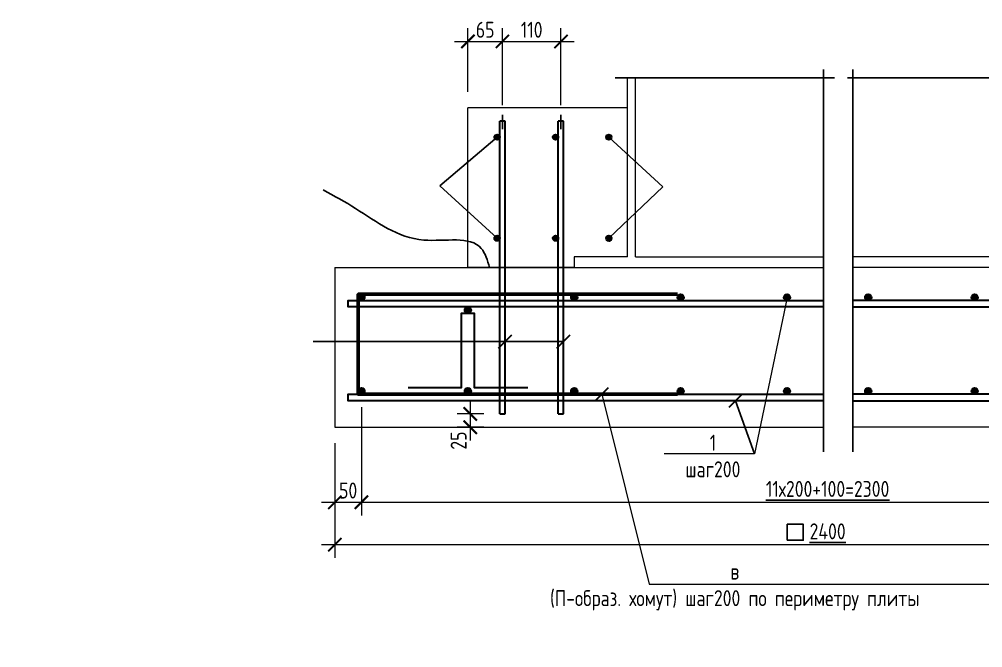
# Model space of a CAD drawing. Header units: millimetres. Extents: x 20530103 to 31271019, y 32092698 to 33532929.
# Drawn here: x 26448150 to 26466261, y 32992442 to 33004248 of the extents above; entities that cross this region are included whole.
import ezdxf
from ezdxf import colors
from ezdxf.entities.mleader import LeaderData, LeaderLine
from ezdxf.lldxf.tags import DXFTag
from ezdxf.math import Vec2, Vec3

# ---------------------------------------------------------------- set-up
doc = ezdxf.new("R2010")
doc.units = ezdxf.units.MM
doc.styles.add('GOST 2.304', font='GOST.TTF')
tags = doc.linetypes.add('5-2', pattern=[3.5, 2.5, -1]).pattern_tags.tags
tags[6:7] = [DXFTag(74, 4), DXFTag(75, 0), DXFTag(340, '0'), DXFTag(46, 1.0), DXFTag(50, 0.0), DXFTag(44, 0.0), DXFTag(45, 0.0)]
tags[4:5] = [DXFTag(74, 4), DXFTag(75, 0), DXFTag(340, '0'), DXFTag(46, 1.0), DXFTag(50, 0.0), DXFTag(44, 0.0), DXFTag(45, 0.0)]
doc.linetypes.add('зигзаг', pattern='A,0.00254,-5.08,[131,ltypeshp.shx,S=5.08,R=0,X=-5.08,Y=0],-10.16,[131,ltypeshp.shx,S=5.08,R=180,X=5.08,Y=0],-5.08', length=20.32254)
doc.linetypes.add('Разрыв2_стар', pattern='A,60,-3,[1,ltsnew.shx,S=6,R=0,X=-3,Y=0],-3', length=66)
doc.dimstyles.new('м10', dxfattribs={"dimscale": 100, "dimtxt": 3, "dimasz": 2.5, "dimexe": 2.5, "dimexo": 3, "dimgap": 0.7, "dimtad": 1, "dimdec": 0, "dimlfac": 0.1, "dimtxsty": 'GOST 2.304', "dimblk": 'ARCHTICK', "dimcen": 2.5, "dimdle": 2.5, "dimclrd": 7, "dimclre": 7, "dimclrt": 256, "dimadec": 1, "dimazin": 0, "dimtfac": 1, "dimtdec": 0, "dimtmove": 0, "dimatfit": 3, "dimldrblk": 'NONE', "dimfxl": 1, "dimlwd": 20, "dimlwe": 20, "dimarcsym": 0})

# ---------------------------------------------------------------- blocks, each defined once
blk = doc.blocks.new('_None')
blk = doc.blocks.new('_Dot')
at = {"color": 0, "linetype": 'ByBlock', "lineweight": -2}
blk.add_line((-0.5, 0), (-1, 0), dxfattribs=at)
at = {"color": 0, "linetype": 'ByBlock', "const_width": 0.5}
blk.add_lwpolyline([(-0.25, 0, 1), (0.25, 0, 1)], format="xyb", close=True, dxfattribs=at)
blk = doc.blocks.new('_ArchTick')
at = {"color": 0, "linetype": 'ByBlock', "const_width": 0.15}
blk.add_lwpolyline([(-0.5, -0.5), (0.5, 0.5)], dxfattribs=at)
blk = doc.blocks.new('*D506')
at = {"color": 7, "linetype": 'Continuous', "lineweight": 20, "transparency": 16777216}
for p, q in [((26454583, 32996963), (26454583, 32994925)), ((26454083, 32996283), (26454083, 32994925)), ((26453833, 32995175), (26454833, 32995175))]:
    blk.add_line(p, q, dxfattribs=at)
at = {"color": 7, "linetype": 'Continuous', "lineweight": 20, "transparency": 16777216, "xscale": 250, "yscale": 250, "zscale": 250, "rotation": 180}
blk.add_blockref('_ArchTick', (26454083, 32995175), dxfattribs=at)
at = {"color": 7, "linetype": 'Continuous', "lineweight": 20, "transparency": 16777216, "xscale": 250, "yscale": 250, "zscale": 250}
blk.add_blockref('_ArchTick', (26454583, 32995175), dxfattribs=at)
at = {"color": 7, "linetype": 'Continuous', "transparency": 16777216, "insert": (26454333, 32995395), "char_height": 300, "attachment_point": 5, "style": 'GOST 2.304'}
blk.add_mtext('50', dxfattribs=at)
blk = doc.blocks.new('*D507')
at = {"color": 7, "linetype": 'Continuous', "lineweight": 20, "transparency": 16777216}
for p, q in [((26456629, 32997083), (26456629, 32996333)), ((26456883, 32996833), (26456379, 32996833)), ((26456883, 32996583), (26456379, 32996583))]:
    blk.add_line(p, q, dxfattribs=at)
at = {"color": 7, "linetype": 'Continuous', "lineweight": 20, "transparency": 16777216, "xscale": 250, "yscale": 250, "zscale": 250}
for p, rotation in [((26456629, 32996833), 90), ((26456629, 32996583), 270)]:
    blk.add_blockref('_ArchTick', p, dxfattribs=dict(at, rotation=rotation))
at = {"color": 7, "linetype": 'Continuous', "transparency": 16777216, "insert": (26456409, 32996333), "char_height": 300, "attachment_point": 5, "rotation": 90, "style": 'GOST 2.304'}
blk.add_mtext('25', dxfattribs=at)
blk = doc.blocks.new('*D512')
at = {"color": 7, "linetype": 'Continuous', "lineweight": 20, "transparency": 16777216}
for p, q in [((26456583, 33002883), (26456583, 33004081)), ((26457233, 33002633), (26457233, 33004081)), ((26456333, 33003831), (26457483, 33003831))]:
    blk.add_line(p, q, dxfattribs=at)
at = {"color": 7, "linetype": 'Continuous', "lineweight": 20, "transparency": 16777216, "xscale": 250, "yscale": 250, "zscale": 250, "rotation": 180}
blk.add_blockref('_ArchTick', (26456583, 33003831), dxfattribs=at)
at = {"color": 7, "linetype": 'Continuous', "lineweight": 20, "transparency": 16777216, "xscale": 250, "yscale": 250, "zscale": 250}
blk.add_blockref('_ArchTick', (26457233, 33003831), dxfattribs=at)
at = {"color": 7, "linetype": 'Continuous', "transparency": 16777216, "insert": (26456908, 33004051), "char_height": 300, "attachment_point": 5, "style": 'GOST 2.304'}
blk.add_mtext('65', dxfattribs=at)
blk = doc.blocks.new('*D513')
at = {"color": 7, "linetype": 'Continuous', "lineweight": 20, "transparency": 16777216}
for p, q in [((26457233, 33002633), (26457233, 33004081)), ((26458333, 33002633), (26458333, 33004081)), ((26456983, 33003831), (26458583, 33003831))]:
    blk.add_line(p, q, dxfattribs=at)
at = {"color": 7, "linetype": 'Continuous', "lineweight": 20, "transparency": 16777216, "xscale": 250, "yscale": 250, "zscale": 250, "rotation": 180}
blk.add_blockref('_ArchTick', (26457233, 33003831), dxfattribs=at)
at = {"color": 7, "linetype": 'Continuous', "lineweight": 20, "transparency": 16777216, "xscale": 250, "yscale": 250, "zscale": 250}
blk.add_blockref('_ArchTick', (26458333, 33003831), dxfattribs=at)
at = {"color": 7, "linetype": 'Continuous', "transparency": 16777216, "insert": (26457783, 33004051), "char_height": 300, "attachment_point": 5, "style": 'GOST 2.304'}
blk.add_mtext('110', dxfattribs=at)
blk = doc.blocks.new('*D496')
at = {"color": 7, "linetype": 'Continuous', "lineweight": 20, "transparency": 16777216}
for p, q in [((26454083, 32996283), (26454083, 32994128)), ((26472609, 32996283), (26472609, 32994128)), ((26453833, 32994378), (26472859, 32994378))]:
    blk.add_line(p, q, dxfattribs=at)
at = {"color": 7, "linetype": 'Continuous', "lineweight": 20, "transparency": 16777216, "xscale": 250, "yscale": 250, "zscale": 250, "rotation": 180}
blk.add_blockref('_ArchTick', (26454083, 32994378), dxfattribs=at)
at = {"color": 7, "linetype": 'Continuous', "lineweight": 20, "transparency": 16777216, "xscale": 250, "yscale": 250, "zscale": 250}
blk.add_blockref('_ArchTick', (26472609, 32994378), dxfattribs=at)
at = {"color": 7, "linetype": 'Continuous', "transparency": 16777216, "insert": (26463346, 32994628), "char_height": 300, "attachment_point": 5, "style": 'GOST 2.304'}
blk.add_mtext('{\\L2400}', dxfattribs=at)
blk = doc.blocks.new('*D500')
at = {"color": 7, "linetype": 'Continuous', "lineweight": 20, "transparency": 16777216}
for p, q in [((26454583, 32996963), (26454583, 32994925)), ((26472109, 32996963), (26472109, 32994925)), ((26454333, 32995175), (26472359, 32995175))]:
    blk.add_line(p, q, dxfattribs=at)
at = {"color": 7, "linetype": 'Continuous', "lineweight": 20, "transparency": 16777216, "xscale": 250, "yscale": 250, "zscale": 250, "rotation": 180}
blk.add_blockref('_ArchTick', (26454583, 32995175), dxfattribs=at)
at = {"color": 7, "linetype": 'Continuous', "lineweight": 20, "transparency": 16777216, "xscale": 250, "yscale": 250, "zscale": 250}
blk.add_blockref('_ArchTick', (26472109, 32995175), dxfattribs=at)
at = {"color": 7, "linetype": 'Continuous', "transparency": 16777216, "insert": (26463346, 32995425), "char_height": 300, "attachment_point": 5, "style": 'GOST 2.304'}
blk.add_mtext('{\\L11х200+100=2300}', dxfattribs=at)

msp = doc.modelspace()

# ---------------------------------------------------------------- hatches: boundary and pattern name
at = {"linetype": 'Continuous'}
h = msp.add_hatch(color=7, dxfattribs=at)
h.dxf.hatch_style = 1
h.paths.add_polyline_path([(26457182.803, 33002032.9181, 1), (26457082.803, 33002032.9181, 1)])
h = msp.add_hatch(color=7, dxfattribs=at)
h.dxf.hatch_style = 1
h.paths.add_polyline_path([(26458182.9034, 33002032.9181, 1), (26458282.9034, 33002032.9181, 1)])
h = msp.add_hatch(color=7, dxfattribs=at)
h.dxf.hatch_style = 1
h.paths.add_polyline_path([(26459282.9034, 33002032.9181, 1), (26459182.9034, 33002032.9181, 1)])
h = msp.add_hatch(color=7, dxfattribs=at)
h.dxf.hatch_style = 1
h.paths.add_polyline_path([(26457082.803, 33000132.9181, 1), (26457182.803, 33000132.9181, 1)])
h = msp.add_hatch(color=7, dxfattribs=at)
h.dxf.hatch_style = 1
h.paths.add_polyline_path([(26458182.9034, 33000132.9181, 1), (26458282.9034, 33000132.9181, 1)])
h = msp.add_hatch(color=7, dxfattribs=at)
h.dxf.hatch_style = 1
h.paths.add_polyline_path([(26459282.9034, 33000132.9181, 1), (26459182.9034, 33000132.9181, 1)])
h = msp.add_hatch(color=7, dxfattribs=at)
h.dxf.hatch_style = 1
h.paths.add_polyline_path([(26454642.9034, 32999022.9181, 1), (26454522.9034, 32999022.9181, 1)])
h = msp.add_hatch(color=7, dxfattribs=at)
h.dxf.hatch_style = 1
h.paths.add_polyline_path([(26458642.9034, 32999022.9181, 1), (26458522.9034, 32999022.9181, 1)])
h = msp.add_hatch(color=7, dxfattribs=at)
h.dxf.hatch_style = 1
h.paths.add_polyline_path([(26460642.9034, 32999022.9181, 1), (26460522.9034, 32999022.9181, 1)])
h = msp.add_hatch(color=7, dxfattribs=at)
h.dxf.hatch_style = 1
h.paths.add_polyline_path([(26462642.9034, 32999022.9181, 1), (26462522.9034, 32999022.9181, 1)])
h = msp.add_hatch(color=7, dxfattribs=at)
h.dxf.hatch_style = 1
h.paths.add_polyline_path([(26464168.9034, 32999022.9181, 1), (26464048.9034, 32999022.9181, 1)])
h = msp.add_hatch(color=7, dxfattribs=at)
h.dxf.hatch_style = 1
h.paths.add_polyline_path([(26466168.9034, 32999022.9181, 1), (26466048.9034, 32999022.9181, 1)])
h = msp.add_hatch(color=7, dxfattribs=at)
h.dxf.hatch_style = 1
h.paths.add_polyline_path([(26456642.9034, 32998782.9181, 1), (26456522.9034, 32998782.9181, 1)])
h = msp.add_hatch(color=7, dxfattribs=at)
h.dxf.hatch_style = 1
h.paths.add_polyline_path([(26454642.9034, 32997262.9181, 1), (26454522.9034, 32997262.9181, 1)])
h = msp.add_hatch(color=7, dxfattribs=at)
h.dxf.hatch_style = 1
h.paths.add_polyline_path([(26456642.9034, 32997262.9181, 1), (26456522.9034, 32997262.9181, 1)])
h = msp.add_hatch(color=7, dxfattribs=at)
h.dxf.hatch_style = 1
h.paths.add_polyline_path([(26458642.9034, 32997262.9181, 1), (26458522.9034, 32997262.9181, 1)])
h = msp.add_hatch(color=7, dxfattribs=at)
h.dxf.hatch_style = 1
h.paths.add_polyline_path([(26460642.9034, 32997262.9181, 1), (26460522.9034, 32997262.9181, 1)])
h = msp.add_hatch(color=7, dxfattribs=at)
h.dxf.hatch_style = 1
h.paths.add_polyline_path([(26462642.9034, 32997262.9181, 1), (26462522.9034, 32997262.9181, 1)])
h = msp.add_hatch(color=7, dxfattribs=at)
h.dxf.hatch_style = 1
h.paths.add_polyline_path([(26464168.9034, 32997262.9181, 1), (26464048.9034, 32997262.9181, 1)])
h = msp.add_hatch(color=7, dxfattribs=at)
h.dxf.hatch_style = 1
h.paths.add_polyline_path([(26466168.9034, 32997262.9181, 1), (26466048.9034, 32997262.9181, 1)])

# ---------------------------------------------------------------- linework, layer by layer
at = {"color": 7, "linetype": 'Разрыв2_стар', "ltscale": 30}
for p, q in [((26463268.9034, 33003305.9181), (26463268.9034, 32996123.9181)), ((26463818.9034, 33003305.9181), (26463818.9034, 32996123.9181)), ((26463472.9034, 33003147.9181), (26459352.9034, 33003147.9181)), ((26463721.9034, 33003147.9181), (26467338.9034, 33003147.9181))]:
    msp.add_line(p, q, dxfattribs=at)
at = {"color": 7, "linetype": '5-2', "lineweight": 20, "ltscale": 100}
for p, q in [((26459582.9034, 32999782.9181), (26459582.9034, 33003147.9181)), ((26459732.9034, 32999782.9181), (26459732.9034, 33003147.9181)), ((26459582.9034, 32999782.9181), (26458582.9034, 32999782.9181)), ((26458582.9034, 32999782.9181), (26458582.9034, 32999582.9181)), ((26459732.9034, 32999782.9181), (26463268.9034, 32999782.9181)), ((26466958.9034, 32999782.9181), (26463818.9034, 32999782.9181))]:
    msp.add_line(p, q, dxfattribs=at)
at = {"color": 7, "linetype": 'Continuous', "lineweight": 20}
for p, q in [((26459582.9034, 33002582.9181), (26456582.9034, 33002582.9181)), ((26456582.9034, 32999582.9181), (26456582.9034, 33002582.9181)), ((26454082.9034, 32999582.9181), (26463268.9034, 32999582.9181)), ((26454082.9034, 32999582.9181), (26454082.9034, 32996582.9181)), ((26472608.9034, 32999582.9181), (26463818.9034, 32999582.9181)), ((26454082.9034, 32996582.9181), (26463268.9034, 32996582.9181)), ((26472608.9034, 32996582.9181), (26463818.9034, 32996582.9181))]:
    msp.add_line(p, q, dxfattribs=at)
at = {"color": 7, "linetype": 'Continuous'}
for p, q in [((26457232.803, 33002184.9181), (26457232.803, 33002452.9181)), ((26458332.9034, 33002184.9181), (26458332.9034, 33002452.9181)), ((26456055.297, 33001121.9181), (26457132.803, 33002032.9181)), ((26460248.5097, 33001099.9181), (26459232.9034, 33002032.9181)), ((26456055.297, 33001121.9181), (26457132.803, 33000132.9181)), ((26460248.5097, 33001099.9181), (26459232.9034, 33000132.9181)), ((26453673.7529, 32998197.4437), (26458382.9034, 32998197.4437)), ((26461973.7529, 32996083.4437), (26461616.9034, 32997082.9181))]:
    msp.add_line(p, q, dxfattribs=at)
at = {"color": 7, "linetype": 'Continuous', "lineweight": 30}
for p, q in [((26457182.803, 32996832.9181), (26457182.803, 33002332.9181)), ((26457282.803, 33002332.9181), (26457182.803, 33002332.9181)), ((26457282.803, 32996832.9181), (26457282.803, 33002332.9181)), ((26458282.9034, 32996832.9181), (26458282.9034, 33002332.9181)), ((26458382.9034, 33002332.9181), (26458282.9034, 33002332.9181)), ((26458382.9034, 32996832.9181), (26458382.9034, 33002332.9181)), ((26457157.803, 32998072.4437), (26457407.803, 32998322.4437)), ((26458257.9034, 32998072.4437), (26458507.9034, 32998322.4437)), ((26458978.2281, 32997077.9181), (26459228.2281, 32997327.9181)), ((26461491.9034, 32996957.9181), (26461741.9034, 32997207.9181)), ((26457182.803, 32996832.9181), (26457282.803, 32996832.9181)), ((26458282.9034, 32996832.9181), (26458382.9034, 32996832.9181))]:
    msp.add_line(p, q, dxfattribs=at)
at = {"color": 7, "linetype": 'зигзаг', "ltscale": 15}
msp.add_line((26456582.9034, 32999582.9181), (26458582.9034, 32999582.9181), dxfattribs=at)
at = {"color": 7, "linetype": 'Continuous', "lineweight": 30}
for points in [[(26463268.9034, 32998842.9181), (26454332.9034, 32998842.9181), (26454332.9034, 32998962.9181), (26463268.9034, 32998962.9181)], [(26463818.9034, 32998842.9181), (26472358.9034, 32998842.9181), (26472358.9034, 32998962.9181), (26463818.9034, 32998962.9181)], [(26457707.9034, 32997322.9181), (26456707.9034, 32997322.9181), (26456707.9034, 32998722.9181), (26456457.9034, 32998722.9181), (26456457.9034, 32997322.9181), (26455457.9034, 32997322.9181)], [(26463268.9034, 32997082.9181), (26454332.9034, 32997082.9181), (26454332.9034, 32997202.9181), (26463268.9034, 32997202.9181)], [(26463818.9034, 32997082.9181), (26472358.9034, 32997082.9181), (26472358.9034, 32997202.9181), (26463818.9034, 32997202.9181)]]:
    msp.add_lwpolyline(points, dxfattribs=at)
at = {"color": 7, "linetype": 'Continuous', "lineweight": 60}
msp.add_lwpolyline([(26460522.9034, 32999082.9181), (26454522.9034, 32999082.9181), (26454522.9034, 32997202.9181), (26460522.9034, 32997202.9181)], dxfattribs=at)
at = {"color": 7, "linetype": 'Continuous'}
msp.add_lwpolyline([(26462586.9034, 32994461.9181), (26462886.9034, 32994461.9181), (26462886.9034, 32994761.9181), (26462586.9034, 32994761.9181)], close=True, dxfattribs=at)
at = {"color": 7, "linetype": 'Continuous', "lineweight": 30}
for centre, radius in [((26457132.803, 33002032.9181), 50), ((26458232.9034, 33002032.9181), 50), ((26459232.9034, 33002032.9181), 50), ((26457132.803, 33000132.9181), 50), ((26458232.9034, 33000132.9181), 50), ((26459232.9034, 33000132.9181), 50), ((26454582.9034, 32999022.9181), 60), ((26458582.9034, 32999022.9181), 60), ((26460582.9034, 32999022.9181), 60), ((26462582.9034, 32999022.9181), 60), ((26464108.9034, 32999022.9181), 60), ((26466108.9034, 32999022.9181), 60), ((26456582.9034, 32998782.9181), 60), ((26454582.9034, 32997262.9181), 60), ((26456582.9034, 32997262.9181), 60), ((26458582.9034, 32997262.9181), 60), ((26460582.9034, 32997262.9181), 60), ((26462582.9034, 32997262.9181), 60), ((26464108.9034, 32997262.9181), 60), ((26466108.9034, 32997262.9181), 60)]:
    msp.add_circle(centre, radius, dxfattribs=at)
msp.add_arc((26459232.9034, 33000132.9181), 50, 270, 0, dxfattribs=at)
at = {"color": 7, "linetype": 'Continuous'}
msp.add_spline([(26453863.6313, 33001041.4511), (26454473.9034, 33000692.9181), (26455757.9034, 33000100.9181), (26456835.9034, 32999942.9181), (26456991.9034, 32999582.9181)], degree=3, dxfattribs=at)

# ---------------------------------------------------------------- dimensions: what is measured, and where the dimension line sits
for base, p1, p2, picture, middle in [((26457232.803, 33003830.9181), (26456582.9034, 33002582.9181), (26457232.803, 33002332.9181), '*D512', (26456907.8532, 33004050.9181)), ((26458332.9034, 33003830.9181), (26457232.803, 33002332.9181), (26458332.9034, 33002332.9181), '*D513', (26457782.8532, 33004050.9181)), ((26454582.9034, 32995174.9181), (26454082.9034, 32996582.9181), (26454582.9034, 32997262.9181), '*D506', (26454332.9034, 32995394.9181))]:
    dim = msp.add_linear_dim(base=base, p1=p1, p2=p2, dimstyle='м10', override={"dimclrt": 7, "dimtmove": 1}, dxfattribs=at)
    dim.commit()
    dim.dimension.update_dxf_attribs({"geometry": picture, "text_midpoint": middle})
for base, p1, p2, text, picture, middle in [((26472108.9034, 32995174.9181), (26454582.9034, 32997262.9181), (26472108.9034, 32997262.9181), '{\\L11х200+100=2300}', '*D500', (26463345.9034, 32995424.9181)), ((26472608.9034, 32994377.9181), (26454082.9034, 32996582.9181), (26472608.9034, 32996582.9181), '{\\L2400}', '*D496', (26463345.9034, 32994627.9181))]:
    dim = msp.add_linear_dim(base=base, p1=p1, p2=p2, text=text, dimstyle='м10', override={"dimclrt": 7, "dimtmove": 1}, dxfattribs=at)
    dim.commit()
    dim.dimension.update_dxf_attribs({"geometry": picture, "text_midpoint": middle})
dim = msp.add_linear_dim(base=(26456628.9034, 32996582.9181), p1=(26457182.803, 32996832.9181), p2=(26457182.803, 32996582.9181), angle=90, dimstyle='м10', override={"dimclrt": 7, "dimtmove": 1}, dxfattribs=at)
dim.commit()
dim.dimension.update_dxf_attribs({"geometry": '*D507', "text_midpoint": (26456628.9034, 32996332.9181), "dimtype": 160})

# ---------------------------------------------------------------- leaders
at = {"color": 7, "linetype": 'Continuous', "lineweight": 20}
ml = msp.add_multileader_mtext('Standard', dxfattribs=at)
ml.set_content('б\\Pхомут \\Pшаг 400', color=7, style='GOST 2.304')
ml.set_leader_properties(linetype='Continuous', lineweight=20)
ml.set_arrow_properties(name='NONE')
ml.build(insert=Vec2(0, 0))
ml.multileader.update_dxf_attribs({"text_left_attachment_type": 6, "text_right_attachment_type": 6, "dogleg_length": 3, "arrow_head_size": 30, "scale": 100})
ctx = ml.context
ctx.base_point, ctx.scale, ctx.char_height, ctx.arrow_head_size, ctx.landing_gap_size, ctx.plane_origin = Vec3(26471638.9034, 33003821.9181), 100, 300, 30, 0, Vec3(26476620.669, 33003400.2429)
ctx.left_attachment, ctx.right_attachment, ctx.text_align_type = 6, 6, 1
notes = []
notes.append((ctx, [(0, (1, 1, 0), (26471500.9034, 33003821.9181), (1, 0), 138, [(0, [(26471410.8176, 33003821.9181)], 0, [])])]))
ctx.mtext.insert, ctx.mtext.width, ctx.mtext.alignment, ctx.mtext.flow_direction = Vec3(26472233.6313, 33004181.9181), 2835.083475, 2, 5
ml = msp.add_multileader_mtext('Standard', dxfattribs=at)
ml.set_content('б\\Pхомут \\Pшаг 400', color=7, style='GOST 2.304')
ml.set_leader_properties(linetype='Continuous', lineweight=20)
ml.set_arrow_properties(name='NONE')
ml.build(insert=Vec2(0, 0))
ml.multileader.update_dxf_attribs({"text_left_attachment_type": 6, "text_right_attachment_type": 6, "dogleg_length": 3, "arrow_head_size": 30, "scale": 100})
ctx = ml.context
ctx.base_point, ctx.scale, ctx.char_height, ctx.arrow_head_size, ctx.landing_gap_size, ctx.plane_origin = Vec3(26407072.462, 33003607.3549), 100, 300, 30, 0, Vec3(26412054.2277, 33003185.6797)
ctx.left_attachment, ctx.right_attachment, ctx.text_align_type = 6, 6, 1
notes.append((ctx, [(0, (1, 1, 0), (26406934.462, 33003607.3549), (1, 0), 138, [(0, [(26406844.3763, 33003607.3549)], 0, [])])]))
ctx.mtext.insert, ctx.mtext.width, ctx.mtext.alignment, ctx.mtext.flow_direction = Vec3(26407667.19, 33003967.3549), 2835.083475, 2, 5
ml = msp.add_multileader_mtext('Standard', dxfattribs=at)
ml.set_content('{\\C7;б\\P(П-образ. хомут) шаг200 по периметру плиты}', color=84, style='GOST 2.304')
ml.set_leader_properties(linetype='Continuous', lineweight=20)
ml.set_arrow_properties(name='DOT')
ml.build(insert=Vec2(0, 0))
ml.multileader.update_dxf_attribs({"text_left_attachment_type": 6, "text_right_attachment_type": 6, "dogleg_length": 3, "arrow_head_size": 30, "scale": 100})
ctx = ml.context
ctx.base_point, ctx.scale, ctx.char_height, ctx.arrow_head_size, ctx.landing_gap_size, ctx.plane_origin = Vec3(26323683.0374, 32999121.7912), 100, 300, 30, 0, Vec3(26324728.0364, 32999370.9089)
ctx.left_attachment, ctx.right_attachment, ctx.text_align_type = 6, 6, 1
notes.append((ctx, [(1, (1, 1, 0), (26328009.5374, 32999121.7912), (-1, 0), 107, [(0, [(26329246.7911, 32996145.2017)], 0, [])])]))
ctx.mtext.insert, ctx.mtext.width, ctx.mtext.defined_height, ctx.mtext.alignment, ctx.mtext.flow_direction = Vec3(26325759.253, 32999506.111), 4423.082589, 2213.9, 2, 5
ml = msp.add_multileader_mtext('Standard', dxfattribs=at)
ml.set_content('{\\C7;1\\Pшаг200}', color=7, style='GOST 2.304')
ml.set_leader_properties(linetype='Continuous', lineweight=20)
ml.set_arrow_properties(name='NONE')
ml.build(insert=Vec2(0, 0))
ml.multileader.update_dxf_attribs({"text_left_attachment_type": 6, "text_right_attachment_type": 6, "dogleg_length": 3, "arrow_head_size": 30, "scale": 100})
ctx = ml.context
ctx.base_point, ctx.scale, ctx.char_height, ctx.arrow_head_size, ctx.landing_gap_size, ctx.plane_origin = Vec3(26460612.8592, 32996083.4437), 100, 300, 30, 0, Vec3(26459059.9143, 32996470.6063)
ctx.left_attachment, ctx.right_attachment, ctx.text_align_type = 6, 6, 1
notes.append((ctx, [(1, (1, 1, 0), (26461973.7529, 32996083.4437), (-1, 0), 246.3937, [(0, [(26462582.9034, 32999022.9181)], 0, [])])]))
ctx.mtext.insert, ctx.mtext.alignment, ctx.mtext.flow_direction = Vec3(26461189.6313, 32996443.4437), 2, 5
ml = msp.add_multileader_mtext('Standard', dxfattribs=at)
ml.set_content('в\\P(П-образ. хомут) шаг200 по периметру плиты', color=7, style='GOST 2.304')
ml.set_leader_properties(linetype='Continuous', lineweight=20)
ml.set_arrow_properties(name='NONE')
ml.build(insert=Vec2(0, 0))
ml.multileader.update_dxf_attribs({"text_left_attachment_type": 6, "text_right_attachment_type": 6, "dogleg_length": 3, "arrow_head_size": 30, "scale": 100})
ctx = ml.context
ctx.base_point, ctx.scale, ctx.char_height, ctx.arrow_head_size, ctx.landing_gap_size, ctx.plane_origin = Vec3(26460094.9949, 32993638.7107), 100, 300, 30, 0, Vec3(26459889.0052, 32993060.2429)
ctx.left_attachment, ctx.right_attachment, ctx.text_align_type = 6, 6, 1
notes.append((ctx, [(0, (1, 1, 0), (26459987.9949, 32993638.7107), (1, 0), 107, [(0, [(26459103.2281, 32997202.9181)], 0, [])])]))
ctx.mtext.insert, ctx.mtext.width, ctx.mtext.alignment, ctx.mtext.flow_direction = Vec3(26461600.2449, 32994023.0306), 3276.040401, 2, 5
ml = msp.add_multileader_mtext('Standard', dxfattribs=at)
ml.set_content('в\\P(П-образ. хомут) шаг200 по периметру плиты', color=7, style='GOST 2.304')
ml.set_leader_properties(linetype='Continuous', lineweight=20)
ml.set_arrow_properties(name='NONE')
ml.build(insert=Vec2(0, 0))
ml.multileader.update_dxf_attribs({"text_left_attachment_type": 6, "text_right_attachment_type": 6, "dogleg_length": 3, "arrow_head_size": 30, "scale": 100})
ctx = ml.context
ctx.base_point, ctx.scale, ctx.char_height, ctx.arrow_head_size, ctx.landing_gap_size, ctx.plane_origin = Vec3(26395117.5034, 32992952.3549), 100, 300, 30, 0, Vec3(26395322.5639, 32992845.6797)
ctx.left_attachment, ctx.right_attachment, ctx.text_align_type = 6, 6, 1
notes.append((ctx, [(0, (1, 1, 0), (26395010.5034, 32992952.3549), (1, 0), 107, [(0, [(26394536.7868, 32996988.3549)], 0, [])])]))
ctx.mtext.insert, ctx.mtext.width, ctx.mtext.alignment, ctx.mtext.flow_direction = Vec3(26396622.7534, 32993336.6747), 3276.040401, 2, 5
ml = msp.add_multileader_mtext('Standard', dxfattribs=at)
ml.set_content('а\\P"лягушка"\\Pшаг не более 800х800', color=7, style='GOST 2.304')
ml.set_leader_properties(linetype='Continuous', lineweight=20)
ml.set_arrow_properties(name='NONE')
ml.build(insert=Vec2(0, 0))
ml.multileader.update_dxf_attribs({"text_left_attachment_type": 6, "text_right_attachment_type": 6, "dogleg_length": 3, "arrow_head_size": 30, "scale": 100})
ctx = ml.context
ctx.base_point, ctx.scale, ctx.char_height, ctx.arrow_head_size, ctx.landing_gap_size, ctx.plane_origin = Vec3(26345354.4289, 32994187.8538), 100, 300, 30, 0, Vec3(26323023.6805, 32998875.6221)
ctx.left_attachment, ctx.right_attachment, ctx.text_align_type = 6, 6, 1
notes.append((ctx, [(1, (1, 1, 0), (26345216.4289, 32994187.8538), (1, 0), 138, [(0, [(26342469.0132, 32996145.2017)], 0, [])])]))
ctx.mtext.insert, ctx.mtext.width, ctx.mtext.alignment, ctx.mtext.flow_direction = Vec3(26346465.6228, 32994547.8538), 2835.083475, 2, 5
ml = msp.add_multileader_mtext('Standard', dxfattribs=at)
ml.set_content('а\\P"лягушка"\\Pшаг не более 800х800', color=7, style='GOST 2.304')
ml.set_leader_properties(linetype='Continuous', lineweight=20)
ml.set_arrow_properties(name='NONE')
ml.build(insert=Vec2(0, 0))
ml.multileader.update_dxf_attribs({"text_left_attachment_type": 6, "text_right_attachment_type": 6, "dogleg_length": 3, "arrow_head_size": 30, "scale": 100})
ctx = ml.context
ctx.base_point, ctx.scale, ctx.char_height, ctx.arrow_head_size, ctx.landing_gap_size, ctx.plane_origin = Vec3(26473854.9034, 32995571.9181), 100, 300, 30, 0, Vec3(26478836.669, 32995150.2429)
ctx.left_attachment, ctx.right_attachment, ctx.text_align_type = 6, 6, 1
notes.append((ctx, [(0, (1, 1, 0), (26473716.9034, 32995571.9181), (1, 0), 138, [(0, [(26473626.8176, 32995571.9181)], 0, [])])]))
ctx.mtext.insert, ctx.mtext.width, ctx.mtext.alignment, ctx.mtext.flow_direction = Vec3(26474966.0973, 32995931.9181), 2835.083475, 2, 5
ml = msp.add_multileader_mtext('Standard', dxfattribs=at)
ml.set_content('а\\P"лягушка"\\Pшаг не более 800х800', color=7, style='GOST 2.304')
ml.set_leader_properties(linetype='Continuous', lineweight=20)
ml.set_arrow_properties(name='NONE')
ml.build(insert=Vec2(0, 0))
ml.multileader.update_dxf_attribs({"text_left_attachment_type": 6, "text_right_attachment_type": 6, "dogleg_length": 3, "arrow_head_size": 30, "scale": 100})
ctx = ml.context
ctx.base_point, ctx.scale, ctx.char_height, ctx.arrow_head_size, ctx.landing_gap_size, ctx.plane_origin = Vec3(26409288.462, 32995357.3549), 100, 300, 30, 0, Vec3(26414270.2277, 32994935.6797)
ctx.left_attachment, ctx.right_attachment, ctx.text_align_type = 6, 6, 1
notes.append((ctx, [(0, (1, 1, 0), (26409150.462, 32995357.3549), (1, 0), 138, [(0, [(26409060.3763, 32995357.3549)], 0, [])])]))
ctx.mtext.insert, ctx.mtext.width, ctx.mtext.alignment, ctx.mtext.flow_direction = Vec3(26410399.6559, 32995717.3549), 2835.083475, 2, 5
for ctx, leaders in notes:
    for number, flags, end, landing, length, lines in leaders:
        leader = LeaderData()
        leader.index, (leader.has_last_leader_line, leader.has_dogleg_vector, leader.attachment_direction) = number, flags
        leader.last_leader_point, leader.dogleg_vector, leader.dogleg_length = Vec3(end), Vec3(landing), length
        for number, points, colour, breaks in lines:
            line = LeaderLine()
            line.index, line.vertices, line.color, line.breaks = number, Vec3.list(points), colors.encode_raw_color(colour), breaks
            leader.lines.append(line)
        ctx.leaders.append(leader)

doc.saveas('drawing.dxf')
